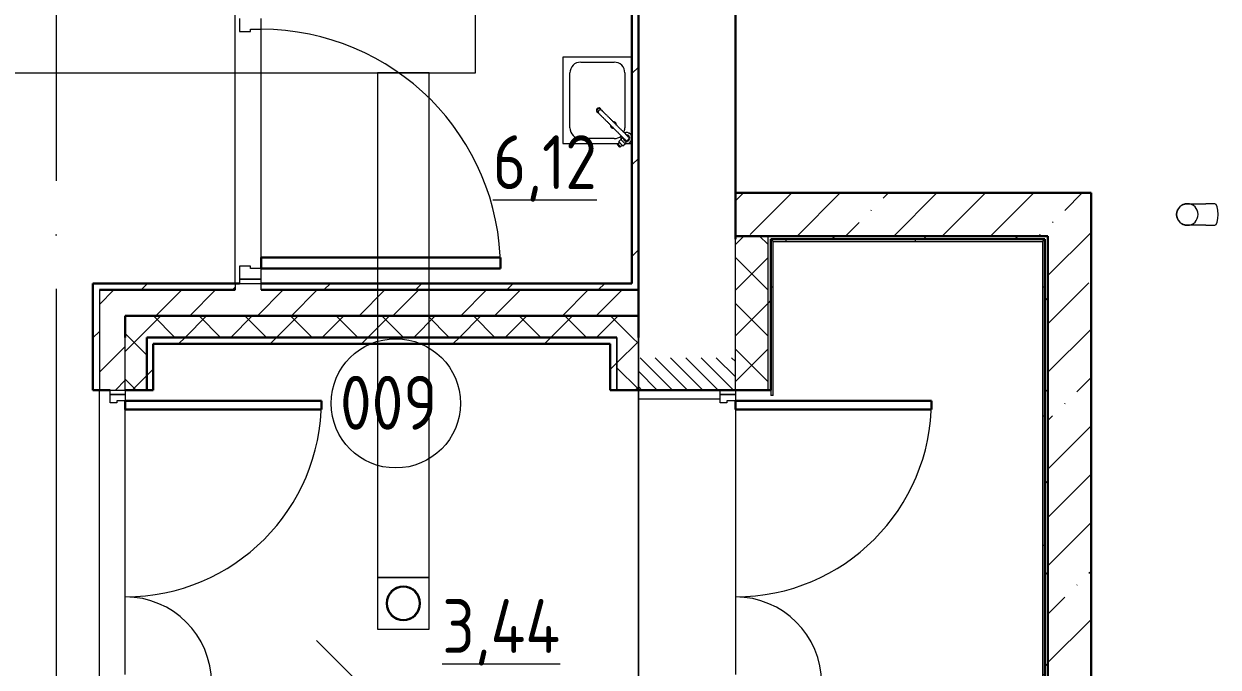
# Model space of a CAD drawing. Header units: millimetres. Extents: x -695119 to 412940, y -249585 to 622758.
# Drawn here: x -105583 to -100043, y 102936 to 105922 of the extents above; entities that cross this region are included whole.
import ezdxf

# ---------------------------------------------------------------- set-up
doc = ezdxf.new("R2010")
doc.units = ezdxf.units.MM
for name, pattern in [('ADSK_Линия сетки', [25, 20, -2.5, 0, -2.5]), ('ADSK_Сверху', [450, 300, -150]), ('ADSK_Штриховая_ш2 п1_5', [4.5, 3, -1.5])]:
    doc.linetypes.add(name, pattern=pattern)
for name, color, linetype, lineweight in [('Двери', 8, 'Continuous', 9), ('Линии', 7, 'Continuous', 9), ('Марки помещений', 8, 'Continuous', 20), ('Обобщенные модели', 8, 'Continuous', 18), ('Оборудование', 8, 'Continuous', 18), ('Ограждение', 8, 'Continuous', 9), ('Оси', 252, 'Continuous', 9), ('Перекрытие', 252, 'Continuous', 18), ('Сантехника', 252, 'Continuous', 18), ('Стены внутренние', 252, 'Continuous', 18), ('Стены наружные', 252, 'Continuous', 18), ('Стены штриховка', 7, 'Continuous', 9)]:
    doc.layers.add(name, color=color, linetype=linetype, lineweight=lineweight)
doc.styles.add('GOST Common_2', font='', dxfattribs={"width": 0.9, "height": 250})
doc.styles.get('GOST Common_2').set_extended_font_data('GOST type B')
pattern_1 = [(0, (-204647.66, -898.36), (0, 600), []), (90, (-204647.66, -898.36), (-600, 4e-14), [])]

# ---------------------------------------------------------------- blocks, each defined once
blk = doc.blocks.new('подвал')
at = {"layer": 'Двери', "lineweight": 18, "true_color": 0x636466}
h = blk.add_hatch(dxfattribs=at)
h.set_pattern_fill('FP_1', color=251, angle=-90, style=0, pattern_type=2)
h.set_pattern_definition([(315, (-177158.634, 21191.906), (35.3553, 35.3553), [])])
h.paths.add_polyline_path([(-176933.6, 20336.9), (-176933.6, 20486.9), (-177383.6, 20486.9), (-177383.6, 20336.9)])
h.paths.add_polyline_path([(-177383.6, 21896.9), (-176933.6, 21896.9), (-176933.6, 22046.9), (-177383.6, 22046.9)])
at = {"layer": 'Ограждение', "true_color": 0x636466}
h = blk.add_hatch(dxfattribs=at)
h.set_pattern_fill('FP_22', color=251, style=0, pattern_type=2)
h.set_pattern_definition(pattern_1)
h.paths.add_polyline_path([(-176768.6, 21871.9), (-176758.6, 21871.9), (-176758.6, 22586.9), (-176768.6, 22596.9), (-176768.6, 21896.9)])
h = blk.add_hatch(dxfattribs=at)
h.set_pattern_fill('FP_22', color=251, style=0, pattern_type=2)
h.set_pattern_definition(pattern_1)
h.paths.add_polyline_path([(-175508.6, 22586.9), (-175498.6, 22596.9), (-176768.6, 22596.9), (-176758.6, 22586.9), (-176329.5, 22586.9)])
h = blk.add_hatch(dxfattribs=at)
h.set_pattern_fill('FP_22', color=251, style=0, pattern_type=2)
h.set_pattern_definition(pattern_1)
h.paths.add_polyline_path([(-175498.6, 12276.9), (-175498.6, 22596.9), (-175508.6, 22586.9), (-175508.6, 12286.9)])
at = {"layer": 'Двери', "color": 251, "true_color": 0x636466}
for p, q in [((-179233.3, 23621.5), (-179233.3, 23561.5)), ((-179133.3, 23571.5), (-179133.3, 23621.5)), ((-179233.3, 23561.5), (-179183.3, 23561.5)), ((-179183.3, 23561.5), (-179183.3, 23571.5)), ((-179183.3, 23571.5), (-179133.3, 23571.5)), ((-179183.3, 22471.5), (-179233.3, 22471.5)), ((-179233.3, 22471.5), (-179233.3, 22411.5)), ((-179183.3, 22461.5), (-179183.3, 22471.5)), ((-179133.3, 22461.5), (-179183.3, 22461.5)), ((-179133.3, 22411.5), (-179133.3, 22461.5)), ((-179233.3, 22411.5), (-179133.3, 22411.5)), ((-179233.3, 22411.5), (-179233.3, 22391.5)), ((-179133.3, 22411.5), (-179233.3, 22411.5)), ((-179233.3, 22391.5), (-179133.3, 22391.5)), ((-179133.3, 22391.5), (-179133.3, 22411.5)), ((-179833.6, 21896.9), (-179763.6, 21896.9)), ((-179833.6, 21876.9), (-179833.6, 21896.9)), ((-179763.6, 21896.9), (-179763.6, 21876.9)), ((-177003.6, 21896.9), (-176933.6, 21896.9)), ((-177003.6, 21876.9), (-177003.6, 21896.9)), ((-176933.6, 21896.9), (-176933.6, 21876.9)), ((-179833.6, 21836.9), (-179833.6, 21876.9)), ((-179833.6, 21876.9), (-179763.6, 21876.9)), ((-179763.6, 21876.9), (-179833.6, 21876.9)), ((-179803.6, 21836.9), (-179833.6, 21836.9)), ((-179803.6, 21846.9), (-179803.6, 21836.9)), ((-179763.6, 21846.9), (-179803.6, 21846.9)), ((-179763.6, 21876.9), (-179763.6, 21846.9)), ((-177003.6, 21836.9), (-177003.6, 21876.9)), ((-177003.6, 21876.9), (-176933.6, 21876.9)), ((-176933.6, 21876.9), (-177003.6, 21876.9)), ((-176973.6, 21836.9), (-177003.6, 21836.9)), ((-176973.6, 21846.9), (-176973.6, 21836.9)), ((-176933.6, 21846.9), (-176973.6, 21846.9)), ((-176933.6, 21876.9), (-176933.6, 21846.9))]:
    blk.add_line(p, q, dxfattribs=at)
at = {"layer": 'Двери', "color": 251, "lineweight": 30, "true_color": 0x636466}
for p, q in [((-179133.3, 22511.5), (-179133.3, 22461.5)), ((-178023.3, 22511.5), (-179133.3, 22511.5)), ((-178023.3, 22461.5), (-178023.3, 22511.5)), ((-179133.3, 22461.5), (-178023.3, 22461.5)), ((-179763.6, 21846.9), (-178853.6, 21846.9)), ((-179763.6, 21806.9), (-179763.6, 21846.9)), ((-178853.6, 21846.9), (-178853.6, 21806.9)), ((-176933.6, 21846.9), (-176023.6, 21846.9)), ((-176933.6, 21806.9), (-176933.6, 21846.9)), ((-176023.6, 21846.9), (-176023.6, 21806.9)), ((-178853.6, 21806.9), (-179763.6, 21806.9)), ((-176023.6, 21806.9), (-176933.6, 21806.9))]:
    blk.add_line(p, q, dxfattribs=at)
at = {"layer": 'Двери', "color": 251, "linetype": 'ADSK_Штриховая_ш2 п1_5', "true_color": 0x636466}
for p, q in [((-177383.6, 22046.9), (-177383.6, 21896.9)), ((-176933.6, 21896.9), (-176933.6, 22046.9)), ((-177383.6, 21896.9), (-176933.6, 21896.9))]:
    blk.add_line(p, q, dxfattribs=at)
at = {"layer": 'Двери', "color": 251, "true_color": 0x636466}
for centre, radius, start, end in [((-179133.3, 22461.5), 1110, 0, 90), ((-179763.6, 21846.9), 910, 270, 0), ((-176933.6, 21846.9), 910, 270, 0), ((-179763.6, 20536.9), 400, 0, 90), ((-176933.6, 20536.9), 400, 0, 90)]:
    blk.add_arc(centre, radius, start, end, dxfattribs=at)
at = {"layer": 'Линии', "color": 251, "linetype": 'ADSK_Сверху', "ltscale": 100, "true_color": 0x636466}
for p, q in [((-178138.5, 23368.9), (-178138.5, 23668.9)), ((-188283.6, 23368.9), (-178138.5, 23368.9)), ((-178593.6, 23368.9), (-178593.6, 21026.9)), ((-178353.6, 23368.9), (-178593.6, 23368.9)), ((-178353.6, 21026.9), (-178353.6, 23368.9)), ((-178593.6, 21026.9), (-178353.6, 21026.9))]:
    blk.add_line(p, q, dxfattribs=at)
at = {"layer": 'Марки помещений', "color": 251, "true_color": 0x636466}
blk.add_circle((-178508.9, 21835.2), 300, dxfattribs=at)
at = {"layer": 'Обобщенные модели', "color": 251, "true_color": 0x636466}
for p, q in [((-174709.5, 22761.9), (-174750.3, 22761.9)), ((-174750.3, 22661.9), (-174709.5, 22661.9))]:
    blk.add_line(p, q, dxfattribs=at)
at = {"layer": 'Обобщенные модели', "color": 251, "true_color": 0x636466, "flags": 128}
for points in [[(-174886.6, 22711.9), (-174886.6, 22713.9), (-174886.5, 22715.9), (-174886.3, 22717.9), (-174886, 22719.9), (-174885.6, 22721.8), (-174885.2, 22723.8), (-174884.7, 22725.7), (-174884.1, 22727.6), (-174883.4, 22729.5), (-174882.7, 22731.4), (-174881.9, 22733.2), (-174881, 22735), (-174880, 22736.7), (-174879, 22738.5), (-174877.9, 22740.1), (-174876.7, 22741.8), (-174875.5, 22743.3), (-174874.2, 22744.9), (-174872.9, 22746.4), (-174871.5, 22747.8), (-174870, 22749.1), (-174868.5, 22750.4), (-174866.9, 22751.7), (-174865.3, 22752.9), (-174863.6, 22754), (-174861.9, 22755), (-174860.2, 22756), (-174858.4, 22756.9), (-174856.6, 22757.7), (-174854.8, 22758.5), (-174852.9, 22759.2), (-174851, 22759.8), (-174849, 22760.3), (-174847.1, 22760.8), (-174845.1, 22761.2), (-174843.2, 22761.5), (-174841.2, 22761.7), (-174839.2, 22761.8), (-174837.2, 22761.9), (-174836.6, 22761.9)], [(-174836.6, 22761.9), (-174836.5, 22761.9), (-174836.2, 22761.9), (-174835.7, 22761.9), (-174835, 22761.9), (-174834.1, 22761.9), (-174833.1, 22761.9), (-174831.8, 22761.9), (-174830.3, 22761.9), (-174828.6, 22761.9), (-174826.8, 22761.9), (-174824.7, 22761.9), (-174822.5, 22761.9), (-174820.1, 22761.9), (-174817.5, 22761.9), (-174814.8, 22761.9), (-174811.9, 22761.9), (-174808.8, 22761.9), (-174805.6, 22761.9), (-174802.2, 22761.9), (-174798.7, 22761.9), (-174795.1, 22761.9), (-174791.3, 22761.9), (-174787.4, 22761.9), (-174783.3, 22761.9), (-174779.2, 22761.9), (-174774.9, 22761.9), (-174770.5, 22761.9), (-174766.1, 22761.9), (-174761.6, 22761.9), (-174756.9, 22761.9), (-174752.2, 22761.9), (-174750.3, 22761.9)], [(-174836.6, 22661.9), (-174838.6, 22661.9), (-174840.6, 22662.1), (-174842.6, 22662.3), (-174844.6, 22662.5), (-174846.6, 22662.9), (-174848.5, 22663.3), (-174850.5, 22663.9), (-174852.4, 22664.4), (-174854.2, 22665.1), (-174856.1, 22665.9), (-174857.9, 22666.7), (-174859.7, 22667.6), (-174861.5, 22668.5), (-174863.2, 22669.5), (-174864.9, 22670.6), (-174866.5, 22671.8), (-174868.1, 22673), (-174869.6, 22674.3), (-174871.1, 22675.7), (-174872.5, 22677.1), (-174873.9, 22678.5), (-174875.2, 22680), (-174876.4, 22681.6), (-174877.6, 22683.2), (-174878.7, 22684.9), (-174879.8, 22686.6), (-174880.7, 22688.3), (-174881.6, 22690.1), (-174882.5, 22691.9), (-174883.2, 22693.8), (-174883.9, 22695.7), (-174884.5, 22697.6), (-174885.1, 22699.5), (-174885.5, 22701.4), (-174885.9, 22703.4), (-174886.2, 22705.4), (-174886.4, 22707.4), (-174886.6, 22709.4), (-174886.6, 22711.4), (-174886.6, 22711.9)], [(-174750.3, 22661.9), (-174755, 22661.9), (-174759.6, 22661.9), (-174764.2, 22661.9), (-174768.7, 22661.9), (-174773.1, 22661.9), (-174777.4, 22661.9), (-174781.6, 22661.9), (-174785.7, 22661.9), (-174789.7, 22661.9), (-174793.5, 22661.9), (-174797.2, 22661.9), (-174800.8, 22661.9), (-174804.2, 22661.9), (-174807.5, 22661.9), (-174810.6, 22661.9), (-174813.6, 22661.9), (-174816.4, 22661.9), (-174819.1, 22661.9), (-174821.5, 22661.9), (-174823.8, 22661.9), (-174825.9, 22661.9), (-174827.9, 22661.9), (-174829.6, 22661.9), (-174831.2, 22661.9), (-174832.5, 22661.9), (-174833.7, 22661.9), (-174834.7, 22661.9), (-174835.5, 22661.9), (-174836.1, 22661.9), (-174836.4, 22661.9), (-174836.6, 22661.9), (-174836.6, 22661.9)]]:
    blk.add_lwpolyline(points, dxfattribs=at)
at = {"layer": 'Обобщенные модели', "color": 251, "lineweight": 9, "true_color": 0x636466}
for start, end in [(165, 171.9745), (165, 171.9745), (165, 171.9745), (98.0255, 105), (98.0255, 105), (98.0255, 105), (60, 65.3352), (60, 65.3352), (60, 65.3352), (311.1897, 318.8103), (311.1897, 318.8103), (311.1897, 318.8103), (24.6648, 30), (24.6648, 30), (24.6648, 30), (345, 351.9745), (345, 351.9745), (345, 351.9745), (278.0255, 285), (278.0255, 285), (278.0255, 285)]:
    blk.add_arc((-177438.6, 23066.5), 25, start, end, dxfattribs=at)
at = {"layer": 'Обобщенные модели', "color": 251, "true_color": 0x636466}
for start, end in [(0, 180), (180, 0)]:
    blk.add_arc((-174836.6, 22711.9), 50, start, end, dxfattribs=at)
for start_param, end_param in [(4.712389, 6.283185), (3.141593, 4.712389)]:
    blk.add_ellipse((-174709.5, 22711.9), major_axis=(0, 50), ratio=0.309017, start_param=start_param, end_param=end_param, dxfattribs=at)
at = {"layer": 'Оборудование', "color": 251, "true_color": 0x636466}
blk.add_line((-178628.6, 20486.9), (-178876.1, 20734.4), dxfattribs=at)
at = {"layer": 'Ограждение', "color": 251, "true_color": 0x636466}
for p, q in [((-176768.6, 22596.9), (-176758.6, 22586.9)), ((-176758.6, 22586.9), (-176768.6, 22596.9)), ((-176758.6, 21871.9), (-176758.6, 22586.9)), ((-176758.6, 22586.9), (-175508.6, 22586.9)), ((-175498.6, 22596.9), (-175508.6, 22586.9)), ((-175508.6, 22586.9), (-175498.6, 22596.9)), ((-175508.6, 22586.9), (-175508.6, 12286.9)), ((-176768.6, 21896.9), (-176768.6, 21871.9)), ((-176758.6, 21871.9), (-176768.6, 21871.9))]:
    blk.add_line(p, q, dxfattribs=at)
at = {"layer": 'Оси', "color": 251, "linetype": 'ADSK_Линия сетки', "ltscale": 100, "true_color": 0x636466}
for p, q in [((-180083.6, 29867.6), (-180083.6, 9961.9)), ((-177383.6, 29867.6), (-177383.6, 9961.9))]:
    blk.add_line(p, q, dxfattribs=at)
at = {"layer": 'Перекрытие', "color": 251, "true_color": 0x636466}
for p, q in [((-179133.3, 22511.5), (-179133.3, 23571.5)), ((-177383.6, 21856.9), (-177003.6, 21856.9)), ((-179763.6, 20576.9), (-179763.6, 21806.9)), ((-176933.6, 21806.9), (-176933.6, 20576.9))]:
    blk.add_line(p, q, dxfattribs=at)
at = {"layer": 'Сантехника', "color": 251, "true_color": 0x636466}
for p, q in [((-177413.6, 23441.5), (-177733.6, 23441.5)), ((-177733.6, 23441.5), (-177733.6, 23041.5)), ((-177651.1, 23419), (-177496.1, 23419)), ((-177701.1, 23114), (-177701.1, 23369)), ((-177446.1, 23369), (-177446.1, 23114)), ((-177575.5, 23187.9), (-177573.6, 23186.1)), ((-177572.9, 23186.6), (-177566.7, 23180.5)), ((-177558.2, 23201.5), (-177560, 23203.3)), ((-177552.6, 23194.6), (-177558.7, 23200.7)), ((-177496.1, 23064), (-177651.1, 23064)), ((-177471.1, 23046.7), (-177478.2, 23039.6)), ((-177464.8, 23060.2), (-177474.7, 23050.3)), ((-177464.8, 23040.4), (-177474.7, 23050.3)), ((-177454.9, 23050.3), (-177464.8, 23060.2)), ((-177454.9, 23068.7), (-177464.1, 23059.5)), ((-177445, 23040.4), (-177454.9, 23050.3)), ((-177445.7, 23041.1), (-177432.8, 23053.9)), ((-177733.6, 23041.5), (-177474.6, 23041.5)), ((-177480.5, 23035.9), (-177479.6, 23036.8)), ((-177469.2, 23024.6), (-177480.5, 23035.9)), ((-177479.8, 23036.6), (-177477.6, 23038.9)), ((-177479.8, 23036.6), (-177468.5, 23025.3)), ((-177477.4, 23038.7), (-177478.2, 23039.6)), ((-177477.6, 23038.9), (-177466.2, 23027.6)), ((-177468.3, 23025.5), (-177469.2, 23024.6)), ((-177466.2, 23027.6), (-177468.5, 23025.3)), ((-177465.6, 23026.9), (-177466.4, 23027.7)), ((-177465.6, 23026.9), (-177458.4, 23034)), ((-177454.9, 23030.5), (-177464.8, 23040.4)), ((-177454.9, 23030.5), (-177445, 23040.4)), ((-177438.2, 23041.5), (-177413.6, 23041.5)), ((-178353.6, 21026.9), (-178593.6, 21026.9)), ((-178593.6, 21026.9), (-178593.6, 20786.9)), ((-178353.6, 20786.9), (-178353.6, 21026.9)), ((-178593.6, 20786.9), (-178353.6, 20786.9))]:
    blk.add_line(p, q, dxfattribs=at)
at = {"layer": 'Сантехника', "color": 251, "true_color": 0x636466, "flags": 128}
for points in [[(-177566.7, 23180.5), (-177566.3, 23180), (-177565.8, 23179.5), (-177565.2, 23178.9), (-177564.5, 23178.2), (-177563.7, 23177.4), (-177562.8, 23176.5), (-177561.8, 23175.5), (-177560.7, 23174.5), (-177559.6, 23173.3), (-177558.3, 23172.1), (-177557, 23170.7), (-177555.6, 23169.3), (-177554.1, 23167.8), (-177552.6, 23166.3), (-177550.9, 23164.7), (-177549.2, 23162.9), (-177547.5, 23161.2), (-177545.6, 23159.3), (-177543.7, 23157.4), (-177541.8, 23155.5), (-177539.7, 23153.5), (-177537.7, 23151.4), (-177535.6, 23149.3), (-177533.4, 23147.1), (-177531.2, 23144.9), (-177528.9, 23142.7), (-177526.7, 23140.4), (-177524.3, 23138.1), (-177522, 23135.7), (-177519.6, 23133.4), (-177517.2, 23131), (-177514.8, 23128.6), (-177512.4, 23126.1), (-177510, 23123.7), (-177507.6, 23121.3), (-177505.1, 23118.8), (-177502.7, 23116.4), (-177500.3, 23114), (-177497.8, 23111.6), (-177495.4, 23109.2), (-177493.1, 23106.8), (-177490.7, 23104.4), (-177488.4, 23102.1), (-177486.1, 23099.8), (-177483.8, 23097.5), (-177481.5, 23095.3), (-177479.3, 23093.1), (-177477.2, 23090.9), (-177475.1, 23088.8), (-177473, 23086.7), (-177471, 23084.7), (-177469.1, 23082.8), (-177467.2, 23080.9), (-177465.4, 23079.1), (-177463.6, 23077.3), (-177461.9, 23075.6), (-177460.3, 23074), (-177458.7, 23072.5), (-177457.3, 23071), (-177455.9, 23069.6), (-177454.6, 23068.3), (-177453.4, 23067.1), (-177452.2, 23065.9), (-177451.2, 23064.9), (-177450.2, 23063.9), (-177449.3, 23063.1), (-177448.5, 23062.3), (-177447.9, 23061.6), (-177447.3, 23061), (-177446.8, 23060.5), (-177446.4, 23060.1), (-177446.1, 23059.8), (-177445.8, 23059.6), (-177445.7, 23059.4), (-177445.7, 23059.4)], [(-177431.6, 23073.6), (-177431.6, 23073.6), (-177431.8, 23073.8), (-177432, 23074), (-177432.3, 23074.3), (-177432.8, 23074.8), (-177433.3, 23075.3), (-177433.9, 23075.9), (-177434.7, 23076.7), (-177435.5, 23077.5), (-177436.4, 23078.4), (-177437.4, 23079.4), (-177438.4, 23080.4), (-177439.6, 23081.6), (-177440.9, 23082.9), (-177442.2, 23084.2), (-177443.6, 23085.6), (-177445.1, 23087.1), (-177446.7, 23088.7), (-177448.3, 23090.3), (-177450, 23092), (-177451.8, 23093.8), (-177453.7, 23095.7), (-177455.6, 23097.6), (-177457.5, 23099.5), (-177459.6, 23101.6), (-177461.6, 23103.6), (-177463.7, 23105.8), (-177465.9, 23107.9), (-177468.1, 23110.1), (-177470.4, 23112.4), (-177472.7, 23114.7), (-177475, 23117), (-177477.3, 23119.3), (-177479.7, 23121.7), (-177482.1, 23124.1), (-177484.5, 23126.5), (-177486.9, 23128.9), (-177489.4, 23131.4), (-177491.8, 23133.8), (-177494.2, 23136.2), (-177496.7, 23138.7), (-177499.1, 23141.1), (-177501.5, 23143.5), (-177503.9, 23145.9), (-177506.3, 23148.3), (-177508.6, 23150.6), (-177511, 23153), (-177513.3, 23155.3), (-177515.5, 23157.6), (-177517.8, 23159.8), (-177520, 23162), (-177522.1, 23164.1), (-177524.2, 23166.2), (-177526.3, 23168.3), (-177528.3, 23170.3), (-177530.2, 23172.2), (-177532.1, 23174.1), (-177533.9, 23175.9), (-177535.7, 23177.7), (-177537.3, 23179.3), (-177538.9, 23181), (-177540.5, 23182.5), (-177541.9, 23183.9), (-177543.3, 23185.3), (-177544.6, 23186.6), (-177545.8, 23187.8), (-177547, 23189), (-177548, 23190), (-177548.9, 23191), (-177549.8, 23191.8), (-177550.6, 23192.6), (-177551.3, 23193.3), (-177551.8, 23193.8), (-177552.3, 23194.3), (-177552.6, 23194.6)]]:
    blk.add_lwpolyline(points, dxfattribs=at)
at = {"layer": 'Сантехника', "color": 251, "true_color": 0x636466}
for centre, radius, start, end in [((-177651.1, 23369), 50, 90, 180), ((-177496.1, 23369), 50, 0, 90), ((-177651.1, 23114), 50, 180, 270), ((-177499.5, 23127.4), 15, 172.2804, 180), ((-177499.5, 23127.4), 15, 180, 277.3859), ((-177499.5, 23127.4), 15, 0, 97.7177), ((-177499.5, 23127.4), 15, 352.6148, 0), ((-177496.1, 23114), 50, 334.8556, 0), ((-177496.1, 23114), 50, 270, 311.8058), ((-177438.6, 23066.5), 26, 158.0827, 194.3766), ((-177438.6, 23066.5), 15, 180, 225), ((-177438.6, 23066.5), 12.5, 192.9283, 225), ((-177438.6, 23066.5), 15, 225, 45), ((-177438.6, 23066.5), 26, 45, 111.9173), ((-177438.6, 23066.5), 12.5, 225, 45), ((-177438.6, 23066.5), 10, 213.5196, 255), ((-177438.6, 23066.5), 26, 255.6234, 358.713), ((-177438.6, 23066.5), 15, 45, 90), ((-177438.6, 23066.5), 12.5, 45, 77.0717), ((-177438.6, 23066.5), 10, 300, 315), ((-177438.6, 23066.5), 10, 15, 56.4804), ((-177438.6, 23066.5), 10, 315, 330), ((-177438.6, 23066.5), 26, 12.5447, 45), ((-178473.6, 20906.9), 80, 90, 270), ((-178473.6, 20906.9), 75, 90, 270), ((-178473.6, 20906.9), 75, 109.9712, 115.0288), ((-178473.6, 20906.9), 80, 270, 90), ((-178473.6, 20906.9), 75, 270, 90), ((-178473.6, 20906.9), 75, 64.9712, 70.0288), ((-178473.6, 20906.9), 75, 154.9712, 160.0288), ((-178473.6, 20906.9), 75, 19.9712, 25.0288), ((-178473.6, 20906.9), 75, 199.9712, 205.0288), ((-178473.6, 20906.9), 75, 244.9712, 250.0288), ((-178473.6, 20906.9), 75, 289.9712, 295.0288), ((-178473.6, 20906.9), 75, 334.9712, 340.0288)]:
    blk.add_arc(centre, radius, start, end, dxfattribs=at)
for centre, major_axis, start_param, end_param in [((-177567.8, 23195.6), (-7.7, -7.7), 4.712389, 6.673869), ((-177565.9, 23193.8), (-7.7, -7.7), 5.513272, 6.680258), ((-177565.8, 23193.7), (-7.07, -7.07), 4.974188, 5.497787), ((-177565.8, 23193.7), (-7.07, -7.07), 5.517864, 6.477608), ((-177567.8, 23195.6), (-7.7, -7.7), 2.750806, 4.712389), ((-177565.9, 23193.8), (-7.7, -7.7), 4.712389, 4.975198), ((-177565.8, 23193.7), (-7.07, -7.07), 4.712389, 4.954111), ((-177565.9, 23193.8), (-7.7, -7.7), 4.449578, 4.712389), ((-177565.8, 23193.7), (-7.07, -7.07), 4.470667, 4.712389), ((-177565.8, 23193.7), (-7.07, -7.07), 3.926991, 4.45059), ((-177565.9, 23193.8), (-7.7, -7.7), 2.744374, 3.91149), ((-177565.8, 23193.7), (-7.07, -7.07), 2.94697, 3.906913)]:
    blk.add_ellipse(centre, major_axis=major_axis, ratio=0.971547, start_param=start_param, end_param=end_param, dxfattribs=at)
for points, knots in [([(-177566.6, 23194.5), (-177567.4, 23193.6), (-177568.8, 23191.7), (-177569.7, 23188.3), (-177569.5, 23184.8), (-177568, 23181.7), (-177566, 23179.6), (-177564.5, 23178.8), (-177564, 23178.5)], [-1, -1, -1, -1, -0.8888889, -0.7777778, -0.6666667, -0.5555556, -0.4444444, -0.3898544, -0.3898544, -0.3898544, -0.3898544]), ([(-177550.7, 23191.8), (-177550.9, 23192.3), (-177551.7, 23193.8), (-177553.8, 23195.9), (-177557, 23197.3), (-177560.5, 23197.6), (-177563.9, 23196.7), (-177565.8, 23195.3), (-177566.6, 23194.5)], [-0.6102501, -0.6102501, -0.6102501, -0.6102501, -0.5555556, -0.4444444, -0.3333333, -0.2222222, -0.1111111, 0, 0, 0, 0])]:
    blk.add_open_spline(points, degree=3, knots=knots, dxfattribs=at)
at = {"layer": 'Стены внутренние', "color": 251, "linetype": 'Continuous', "lineweight": 9, "true_color": 0x636466}
for p, q in [((-176933.6, 22573), (-176894.7, 22611.9)), ((-176783.6, 22573.6), (-176822, 22611.9)), ((-176783.6, 22361.4), (-176933.6, 22511.4)), ((-176933.6, 22360.9), (-176783.6, 22510.9)), ((-176783.6, 22149.3), (-176933.6, 22299.3)), ((-176933.6, 22148.8), (-176783.6, 22298.8)), ((-179698.6, 22141.5), (-179598.6, 22241.5)), ((-179533.5, 22141.5), (-179633.5, 22241.5)), ((-179486.5, 22141.5), (-179386.5, 22241.5)), ((-179321.4, 22141.5), (-179421.4, 22241.5)), ((-179274.3, 22141.5), (-179174.3, 22241.5)), ((-179109.3, 22141.5), (-179209.3, 22241.5)), ((-179062.2, 22141.5), (-178962.2, 22241.5)), ((-178897.2, 22141.5), (-178997.2, 22241.5)), ((-178850.1, 22141.5), (-178750.1, 22241.5)), ((-178685, 22141.5), (-178785, 22241.5)), ((-178637.9, 22141.5), (-178537.9, 22241.5)), ((-178472.9, 22141.5), (-178572.9, 22241.5)), ((-178425.8, 22141.5), (-178325.8, 22241.5)), ((-178260.8, 22141.5), (-178360.8, 22241.5)), ((-178213.7, 22141.5), (-178113.7, 22241.5)), ((-178048.6, 22141.5), (-178148.6, 22241.5)), ((-178001.6, 22141.5), (-177901.6, 22241.5)), ((-177836.5, 22141.5), (-177936.5, 22241.5)), ((-177789.4, 22141.5), (-177689.4, 22241.5)), ((-177624.4, 22141.5), (-177724.4, 22241.5)), ((-177577.3, 22141.5), (-177477.3, 22241.5)), ((-177412.2, 22141.5), (-177512.2, 22241.5)), ((-179745.7, 22141.5), (-179763.6, 22159.5)), ((-179763.6, 22076.5), (-179698.6, 22141.5)), ((-179663.6, 22059.5), (-179745.7, 22141.5)), ((-177483.6, 22023), (-177383.6, 22123)), ((-177383.6, 22112.9), (-177412.2, 22141.5)), ((-176783.6, 21937.2), (-176933.6, 22087.2)), ((-176933.6, 21936.6), (-176783.6, 22086.6)), ((-177383.6, 21900.8), (-177483.6, 22000.8)), ((-179713.2, 21896.9), (-179763.6, 21947.3)), ((-179731.1, 21896.9), (-179663.6, 21964.3)), ((-177397.6, 21896.9), (-177383.6, 21910.9))]:
    blk.add_line(p, q, dxfattribs=at)
at = {"layer": 'Стены внутренние', "color": 251, "lineweight": 30, "true_color": 0x636466}
for p, q in [((-177383.6, 22141.5), (-177383.6, 22241.5)), ((-179663.6, 22141.5), (-177483.6, 22141.5)), ((-179763.6, 21896.9), (-179663.6, 21896.9)), ((-177483.6, 21896.9), (-177383.6, 21896.9)), ((-176933.6, 21896.9), (-176783.6, 21896.9))]:
    blk.add_line(p, q, dxfattribs=at)
at = {"layer": 'Стены наружные', "color": 251, "lineweight": 30, "true_color": 0x636466}
for p, q in [((-176933.6, 26311.9), (-176933.6, 22596.9)), ((-177413.6, 25831.9), (-177413.6, 22391.5)), ((-177383.6, 25861.9), (-177383.6, 22241.5)), ((-175283.6, 22811.9), (-176933.6, 22811.9)), ((-175283.6, 12011.9), (-175283.6, 22811.9)), ((-176933.6, 22611.9), (-175483.6, 22611.9)), ((-175483.6, 22611.9), (-175483.6, 12261.9)), ((-176768.6, 22596.9), (-175498.6, 22596.9)), ((-176768.6, 21896.9), (-176768.6, 22596.9)), ((-175498.6, 22596.9), (-175498.6, 12276.9)), ((-179233.3, 22391.5), (-179913.6, 22391.5)), ((-179913.6, 22391.5), (-179913.6, 21896.9)), ((-177413.6, 22391.5), (-179133.3, 22391.5)), ((-179253.3, 22361.5), (-179883.6, 22361.5)), ((-177383.6, 22361.5), (-179133.3, 22361.5)), ((-179763.6, 22141.5), (-179763.6, 22241.5)), ((-179763.6, 22241.5), (-177383.6, 22241.5)), ((-179663.6, 22141.5), (-179663.6, 21896.9)), ((-179633.6, 22111.5), (-177513.6, 22111.5)), ((-179633.6, 21896.9), (-179633.6, 22111.5)), ((-177513.6, 22111.5), (-177513.6, 21896.9)), ((-179913.6, 21896.9), (-179833.6, 21896.9)), ((-179663.6, 21896.9), (-179633.6, 21896.9)), ((-177513.6, 21896.9), (-177483.6, 21896.9)), ((-177383.6, 21896.9), (-176933.6, 21896.9)), ((-176783.6, 21896.9), (-176768.6, 21896.9))]:
    blk.add_line(p, q, dxfattribs=at)
at = {"layer": 'Стены наружные', "color": 251, "true_color": 0x636466}
for p, q in [((-179253.3, 22391.5), (-179253.3, 23641.5)), ((-176933.6, 21896.9), (-176933.6, 22596.9)), ((-177383.6, 20456.9), (-177383.6, 22141.5)), ((-179883.6, 20486.9), (-179883.6, 21896.9)), ((-176933.6, 21846.9), (-176933.6, 21806.9))]:
    blk.add_line(p, q, dxfattribs=at)
at = {"layer": 'Стены наружные', "color": 251, "linetype": 'Continuous', "lineweight": 9, "true_color": 0x636466}
for p, q in [((-177413.6, 23365.8), (-177383.6, 23395.8)), ((-177413.6, 22941.5), (-177383.6, 22971.5)), ((-176933.6, 22774.5), (-176896.3, 22811.9)), ((-176865, 22618.7), (-176671.8, 22811.9)), ((-176647.3, 22611.9), (-176447.3, 22811.9)), ((-176247.6, 22787.1), (-176222.8, 22811.9)), ((-176198.2, 22611.9), (-175998.2, 22811.9)), ((-175973.7, 22611.9), (-175773.7, 22811.9)), ((-175749.2, 22611.9), (-175549.2, 22811.9)), ((-175405.7, 22730.9), (-175324.7, 22811.9)), ((-176303.7, 22730.9), (-176301.4, 22733.3)), ((-176422.8, 22611.9), (-176359.9, 22674.8)), ((-175461.8, 22674.8), (-175459.5, 22677.2)), ((-176485.5, 22596.9), (-176470.5, 22611.9)), ((-176061.2, 22596.9), (-176046.2, 22611.9)), ((-175637, 22596.9), (-175622, 22611.9)), ((-175524.7, 22611.9), (-175518, 22618.7)), ((-175483.6, 22428.5), (-175283.6, 22628.5)), ((-177413.6, 22517.3), (-177383.6, 22547.3)), ((-179690.7, 22361.5), (-179660.7, 22391.5)), ((-178842.2, 22361.5), (-178812.2, 22391.5)), ((-178417.9, 22361.5), (-178387.9, 22391.5)), ((-177993.7, 22361.5), (-177963.7, 22391.5)), ((-177569.4, 22361.5), (-177539.4, 22391.5)), ((-175483.6, 22204), (-175293.4, 22394.2)), ((-179883.6, 22294.1), (-179816.3, 22361.5)), ((-179621.9, 22241.5), (-179501.9, 22361.5)), ((-179464.8, 22241.5), (-179344.8, 22361.5)), ((-179266.5, 22361.5), (-179253.3, 22374.6)), ((-179150.5, 22241.5), (-179030.5, 22361.5)), ((-178993.3, 22241.5), (-178873.3, 22361.5)), ((-178679, 22241.5), (-178559, 22361.5)), ((-178521.9, 22241.5), (-178401.9, 22361.5)), ((-178207.6, 22241.5), (-178087.6, 22361.5)), ((-178050.4, 22241.5), (-177930.4, 22361.5)), ((-177736.1, 22241.5), (-177616.1, 22361.5)), ((-177578.9, 22241.5), (-177458.9, 22361.5)), ((-176783.6, 22298.8), (-176768.6, 22313.8)), ((-175498.6, 22311), (-175483.6, 22326)), ((-179913.6, 22138.6), (-179883.6, 22168.6)), ((-175483.6, 21979.5), (-175283.6, 22179.5)), ((-179516.5, 22111.5), (-179486.5, 22141.5)), ((-179092.2, 22111.5), (-179062.2, 22141.5)), ((-178667.9, 22111.5), (-178637.9, 22141.5)), ((-178243.7, 22111.5), (-178213.7, 22141.5)), ((-177819.4, 22111.5), (-177789.4, 22141.5)), ((-179883.6, 21979.8), (-179763.6, 22099.8)), ((-179663.6, 21964.3), (-179633.6, 21994.3)), ((-177513.6, 21993), (-177483.6, 22023)), ((-179809.4, 21896.9), (-179763.6, 21942.7)), ((-175349.6, 21889), (-175283.6, 21955)), ((-175498.6, 21886.7), (-175483.6, 21901.7)), ((-175405.7, 21832.9), (-175403.3, 21835.3)), ((-175483.6, 21755), (-175461.8, 21776.8)), ((-175483.6, 21530.5), (-175283.6, 21730.5)), ((-175483.6, 21306), (-175283.6, 21506)), ((-175498.6, 21462.4), (-175483.6, 21477.4)), ((-175483.6, 21081.5), (-175283.6, 21281.5)), ((-175498.6, 21038.2), (-175483.6, 21053.2)), ((-175293.4, 21047.1), (-175283.6, 21056.9)), ((-175349.6, 20991), (-175347.2, 20993.4)), ((-175483.6, 20856.9), (-175405.7, 20934.9)), ((-175483.6, 20632.4), (-175283.6, 20832.4)), ((-175498.6, 20613.9), (-175483.6, 20628.9))]:
    blk.add_line(p, q, dxfattribs=at)
at = {"layer": 'Стены штриховка', "color": 251, "true_color": 0x636466}
for p, q in [((-176783.6, 22611.9), (-176783.6, 21896.9)), ((-179253.3, 22391.5), (-179253.3, 22361.5)), ((-179133.3, 22361.5), (-179133.3, 22391.5)), ((-179883.6, 22361.5), (-179883.6, 21896.9)), ((-179763.6, 21896.9), (-179763.6, 22141.5)), ((-177483.6, 21896.9), (-177483.6, 22141.5)), ((-177483.6, 22141.5), (-177483.6, 21896.9))]:
    blk.add_line(p, q, dxfattribs=at)
at = {"layer": 'Марки помещений', "color": 251, "true_color": 0x636466, "style": 'GOST Common_2', "width": 0.9}
for s, p in [('%%U6,12', (-178058.8, 22829.6)), ('009', (-178767.7, 21712.9)), ('%%U3,44', (-178293.4, 20676.5))]:
    blk.add_text(s, height=250, dxfattribs=at).set_placement(p)

msp = doc.modelspace()

# ---------------------------------------------------------------- block references
msp.add_blockref('подвал', (74650.568, 82325.3))

doc.saveas('drawing.dxf')
